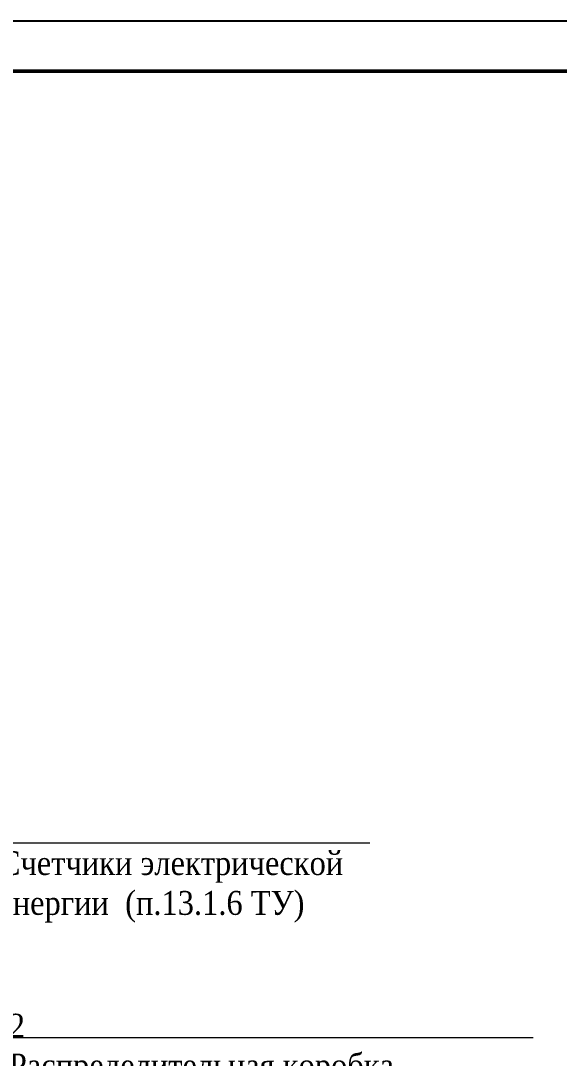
# Model space of a CAD drawing. Header units: millimetres. Extents: x 2263 to 10678, y 3616 to 3937.
# Drawn here: x 7443.2 to 7496.7, y 3810.2 to 3913.3 of the extents above; entities that cross this region are included whole.
import ezdxf
from ezdxf import colors
from ezdxf.entities.mleader import LeaderData, LeaderLine
from ezdxf.math import Vec2, Vec3

# ---------------------------------------------------------------- set-up
doc = ezdxf.new("R2010")
doc.units = ezdxf.units.MM
doc.layers.add('П', color=7, linetype='Continuous')
doc.layers.add('Чертеж', color=7, linetype='Continuous')
doc.styles.add('стиль1', font='Times New Roman.ttf', dxfattribs={"width": 0.9})

# ---------------------------------------------------------------- blocks, each defined once
blk = doc.blocks.new('А3 бол')
at = {"layer": 'П'}
blk.add_lwpolyline([(-420, 297), (0, 297), (0, 0), (-420, 0)], close=True, dxfattribs=at)
at = {"layer": 'Чертеж', "lineweight": 50}
blk.add_line((-5, 292), (-400, 292), dxfattribs=at)

msp = doc.modelspace()

# ---------------------------------------------------------------- block references
at = {"layer": 'П'}
msp.add_blockref('А3 бол', (7737.884, 3616.313), dxfattribs=at)

# ---------------------------------------------------------------- leaders
at = {"color": 0, "linetype": 'ByBlock', "lineweight": 20}
ml = msp.add_multileader_mtext('Standard', dxfattribs=at)
ml.set_content('\\A1;1\\P{\\A0;\\C256;Счетчики электрической \\Pэнергии } (п.13.1.6 ТУ)', style='стиль1')
ml.set_leader_properties(linetype='ByLayer', lineweight=18)
ml.build(insert=Vec2(0, 0))
ml.multileader.update_dxf_attribs({"text_left_attachment_type": 6, "text_right_attachment_type": 6, "dogleg_length": 0.386, "arrow_head_size": 1.9})
ctx = ml.context
ctx.base_point, ctx.char_height, ctx.arrow_head_size, ctx.landing_gap_size, ctx.plane_origin, ctx.plane_x_axis, ctx.plane_y_axis = Vec3(7440.022, 3831.641), 2.375, 1.9, 0.95, Vec3(7757.763, 3782.179), Vec3(1, 0, 0), Vec3(0, 1, 0)
ctx.left_attachment, ctx.right_attachment = 6, 6
notes = []
notes.append((ctx, [(0, (1, 1, 0), (7439.655, 3831.641), (1, 0, 0), 0.367, [(0, [(7428.906, 3840.335)], 0, [])])]))
ctx.mtext.insert, ctx.mtext.text_direction, ctx.mtext.flow_direction = Vec3(7440.972, 3834.766), Vec3(1, 0, 0), 5
at = {"color": 0, "linetype": 'ByBlock', "lineweight": -2}
ml = msp.add_multileader_mtext('Standard', dxfattribs=at)
ml.set_content('\\A1;2\\PРаспределительная коробка \\Pс коммутационным аппаратом (п.13.1.7 ТУ)\\P ', style='стиль1')
ml.set_leader_properties(linetype='ByLayer', lineweight=18)
ml.build(insert=Vec2(0, 0))
ml.multileader.update_dxf_attribs({"text_left_attachment_type": 6, "text_right_attachment_type": 6, "dogleg_length": 0.386, "arrow_head_size": 1.9})
ctx = ml.context
ctx.base_point, ctx.char_height, ctx.arrow_head_size, ctx.landing_gap_size, ctx.plane_origin, ctx.plane_x_axis, ctx.plane_y_axis = Vec3(7441.014, 3812.271), 2.375, 1.9, 0.95, Vec3(7844.441, 3822.55), Vec3(1, 0, 0), Vec3(0, 1, 0)
ctx.left_attachment, ctx.right_attachment = 6, 6
notes.append((ctx, [(0, (1, 1, 0), (7440.647, 3812.271), (1, 0, 0), 0.367, [(0, [(7427.481, 3795.698)], 0, [])])]))
ctx.mtext.insert, ctx.mtext.text_direction, ctx.mtext.width, ctx.mtext.flow_direction = Vec3(7441.964, 3814.646), Vec3(1, 0, 0), 51.59939, 5
for ctx, leaders in notes:
    for number, flags, end, landing, length, lines in leaders:
        leader = LeaderData()
        leader.index, (leader.has_last_leader_line, leader.has_dogleg_vector, leader.attachment_direction) = number, flags
        leader.last_leader_point, leader.dogleg_vector, leader.dogleg_length = Vec3(end), Vec3(landing), length
        for number, points, colour, breaks in lines:
            line = LeaderLine()
            line.index, line.vertices, line.color, line.breaks = number, Vec3.list(points), colors.encode_raw_color(colour), breaks
            leader.lines.append(line)
        ctx.leaders.append(leader)

doc.saveas('drawing.dxf')
